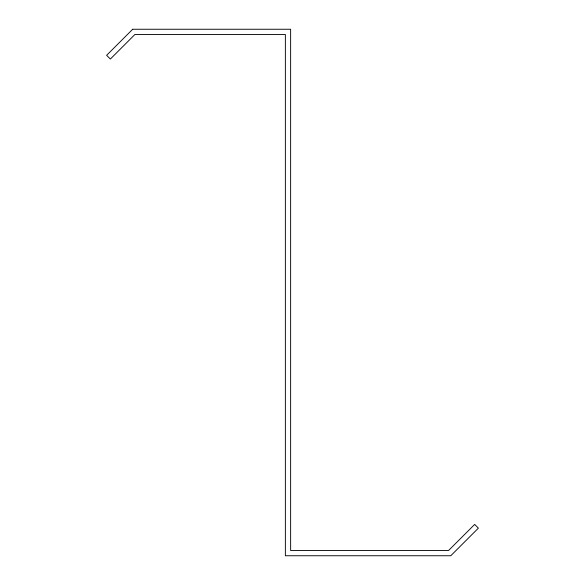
<?xml version="1.0" encoding="UTF-8"?>
<svg xmlns="http://www.w3.org/2000/svg" width="585" height="585" viewBox="0 0 585 585"><rect width="100%" height="100%" fill="white"/><g stroke="black" fill="none" stroke-linecap="round" stroke-linejoin="round"><path stroke-width="0.88" d="M132.685 29.25L106.631 55.312L110.353 59.034L134.872 34.515L285.37 34.515L285.37 555.75L450.772 555.75L478.369 528.145L474.647 524.423L448.585 550.485L290.635 550.485L290.635 29.25L132.685 29.25"/></g></svg>
